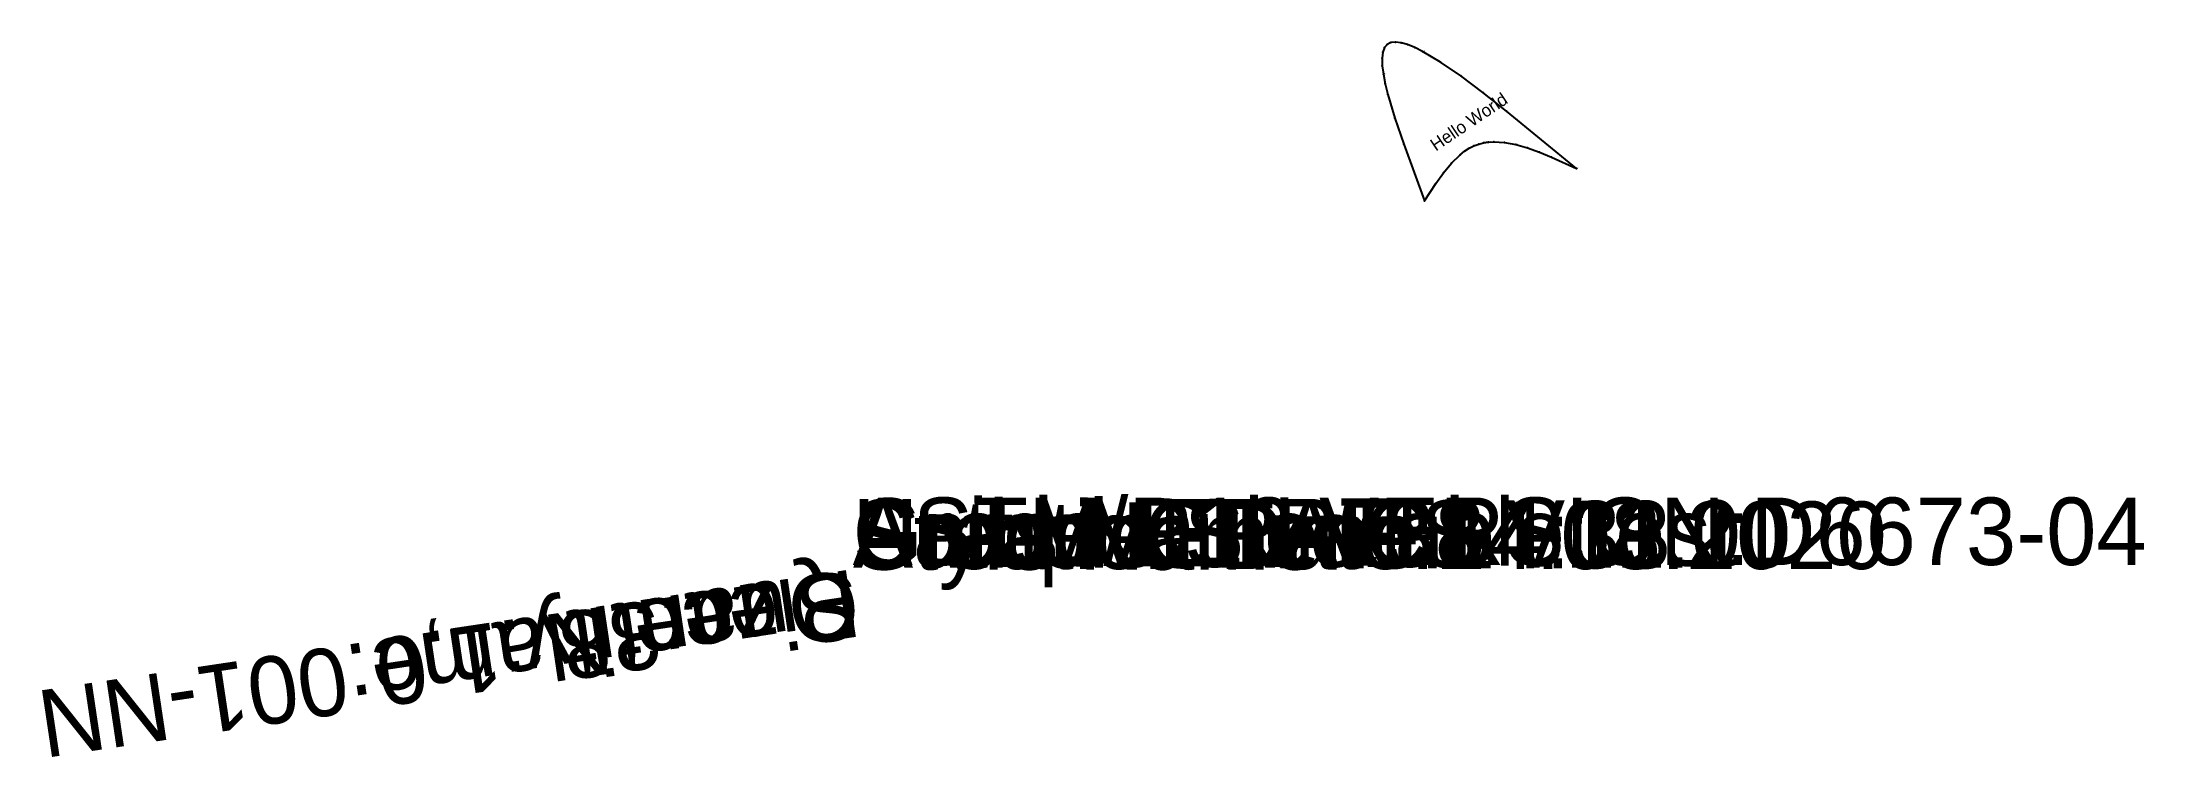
# Model space of a CAD drawing. Extents: x -274 to 504, y -52 to 213.
import ezdxf

# ---------------------------------------------------------------- set-up
doc = ezdxf.new("R2010")
doc.units = 0

# ---------------------------------------------------------------- blocks, each defined once
blk = doc.blocks.new('_001_38')
at = {"layer": '1'}
blk.add_lwpolyline([(294.01239, 166.285095), (268.173889, 187.532806), (259.393097, 194.419403), (251.180099, 200.530594), (243.686203, 205.659805), (237.062897, 209.600204), (234.125, 211.059998), (231.461502, 212.145096), (229.0914, 212.829605), (227.033493, 213.087708), (225.3069, 212.8936), (223.930298, 212.221298), (222.922806, 211.045105), (222.285599, 209.305405), (222.025208, 207.051102), (222.112595, 204.322006), (222.518799, 201.157501), (223.214798, 197.597305), (224.1716, 193.680893), (226.751801, 184.937897), (230.027603, 175.244995), (237.738403, 154.276306), (241.916306, 160.629807), (244.781998, 164.6147), (247.768402, 168.223297), (250.923798, 171.305099), (252.580002, 172.601395), (254.296494, 173.709595), (256.079407, 174.610794), (257.830109, 175.260101), (259.641998, 175.718796), (261.511414, 175.998093), (263.434814, 176.109207), (267.428986, 175.871796), (271.595795, 175.096207), (275.906494, 173.872192), (280.332306, 172.289307), (284.844391, 170.437393)], close=True, dxfattribs=at)
at = {"layer": '2'}
for p in [(223.930298, 212.221298), (237.062897, 209.600204), (222.518799, 201.157501), (259.641998, 175.718796), (259.641998, 175.718796), (261.511414, 175.998093), (271.595795, 175.096207), (250.923798, 171.305099), (294.01239, 166.285095), (237.738403, 154.276306)]:
    blk.add_point(p, dxfattribs=at)
at = {"layer": '3'}
for p in [(222.922806, 211.045105), (225.3069, 212.8936), (227.033493, 213.087708), (229.0914, 212.829605), (231.461502, 212.145096), (234.125, 211.059998), (222.025208, 207.051102), (222.112595, 204.322006), (222.285599, 209.305405), (243.686203, 205.659805), (223.214798, 197.597305), (251.180099, 200.530594), (224.1716, 193.680893), (259.393097, 194.419403), (268.173889, 187.532806), (226.751801, 184.937897), (230.027603, 175.244995), (252.580002, 172.601395), (254.296494, 173.709595), (256.079407, 174.610794), (257.830109, 175.260101), (261.511414, 175.998093), (263.434814, 176.109207), (267.428986, 175.871796), (275.906494, 173.872192), (280.332306, 172.289307), (244.781998, 164.6147), (247.768402, 168.223297), (284.844391, 170.437393), (241.916306, 160.629807)]:
    blk.add_point(p, dxfattribs=at)
at = {"layer": '7'}
blk.add_line((261.511414, 175.998093), (259.641998, 175.718796), dxfattribs=at)
at = {"layer": '84'}
blk.add_lwpolyline([(294.01239, 166.285095), (268.173889, 187.532806), (259.393097, 194.419403), (251.180099, 200.530594), (243.686203, 205.659805), (237.062897, 209.600204), (234.125, 211.059998), (231.461502, 212.145096), (229.0914, 212.829605), (227.033493, 213.087708), (225.3069, 212.8936), (223.930298, 212.221298), (222.922806, 211.045105), (222.285599, 209.305405), (222.025208, 207.051102), (222.112595, 204.322006), (222.518799, 201.157501), (223.214798, 197.597305), (224.1716, 193.680893), (226.751801, 184.937897), (230.027603, 175.244995), (237.738403, 154.276306), (241.916306, 160.629807), (244.781998, 164.6147), (247.768402, 168.223297), (250.923798, 171.305099), (252.580002, 172.601395), (254.296494, 173.709595), (256.079407, 174.610794), (257.830109, 175.260101), (259.641998, 175.718796), (261.511414, 175.998093), (263.434814, 176.109207), (267.428986, 175.871796), (271.595795, 175.096207), (275.906494, 173.872192), (280.332306, 172.289307), (284.844391, 170.437393)], close=True, dxfattribs=at)
at = {"layer": '1'}
for s, p in [('Piece Name:001-NN', (26.114201, 17.847065)), ('Quantity:1,0', (26.077259, 18.09432)), ('Size:38', (26.151142, 17.59981))]:
    blk.add_text(s, height=25, rotation=-171.502686, dxfattribs=at).set_placement(p)
at = {"layer": '15'}
blk.add_text('Hello World', height=4.722838, rotation=33.941051, dxfattribs=at).set_placement((241.939285, 172.476151))
at = {"layer": '2'}
for s, p in [('# 5', (223.930298, 212.221298)), ('# 4', (237.062897, 209.600204)), ('# 6', (222.518799, 201.157501)), ('# 8', (250.923798, 171.305099)), ('# 2', (259.641998, 175.718796)), ('# 9', (259.641998, 175.718796)), ('# 1', (261.511414, 175.998093)), ('# 10', (271.595795, 175.096207)), ('# 3', (294.01239, 166.285095)), ('# 7', (237.738403, 154.276306))]:
    blk.add_text(s, height=0.4, dxfattribs=at).set_placement(p)

msp = doc.modelspace()

# ---------------------------------------------------------------- block references
at = {"layer": '1'}
msp.add_blockref('_001_38', (0, 0), dxfattribs=at)

# ---------------------------------------------------------------- texts
for s, p in [('ASTM/D13 VERSION:D6673-04', (25.892551, 19.330595)), ('Author:GRAFIS V11.00', (26.040318, 18.341574)), ('Sample Size:38', (26.003376, 18.588829)), ('Grade Rule Table:test', (25.929493, 19.08334)), ('Style Name:', (26.151142, 17.59981)), ('Creation Time:14:33', (26.077259, 18.09432)), ('Creation Date:14.08.2020', (26.114201, 17.847065)), ('Units:METRIC', (25.966434, 18.836084))]:
    msp.add_text(s, height=25, dxfattribs=at).set_placement(p)

doc.saveas('drawing.dxf')
